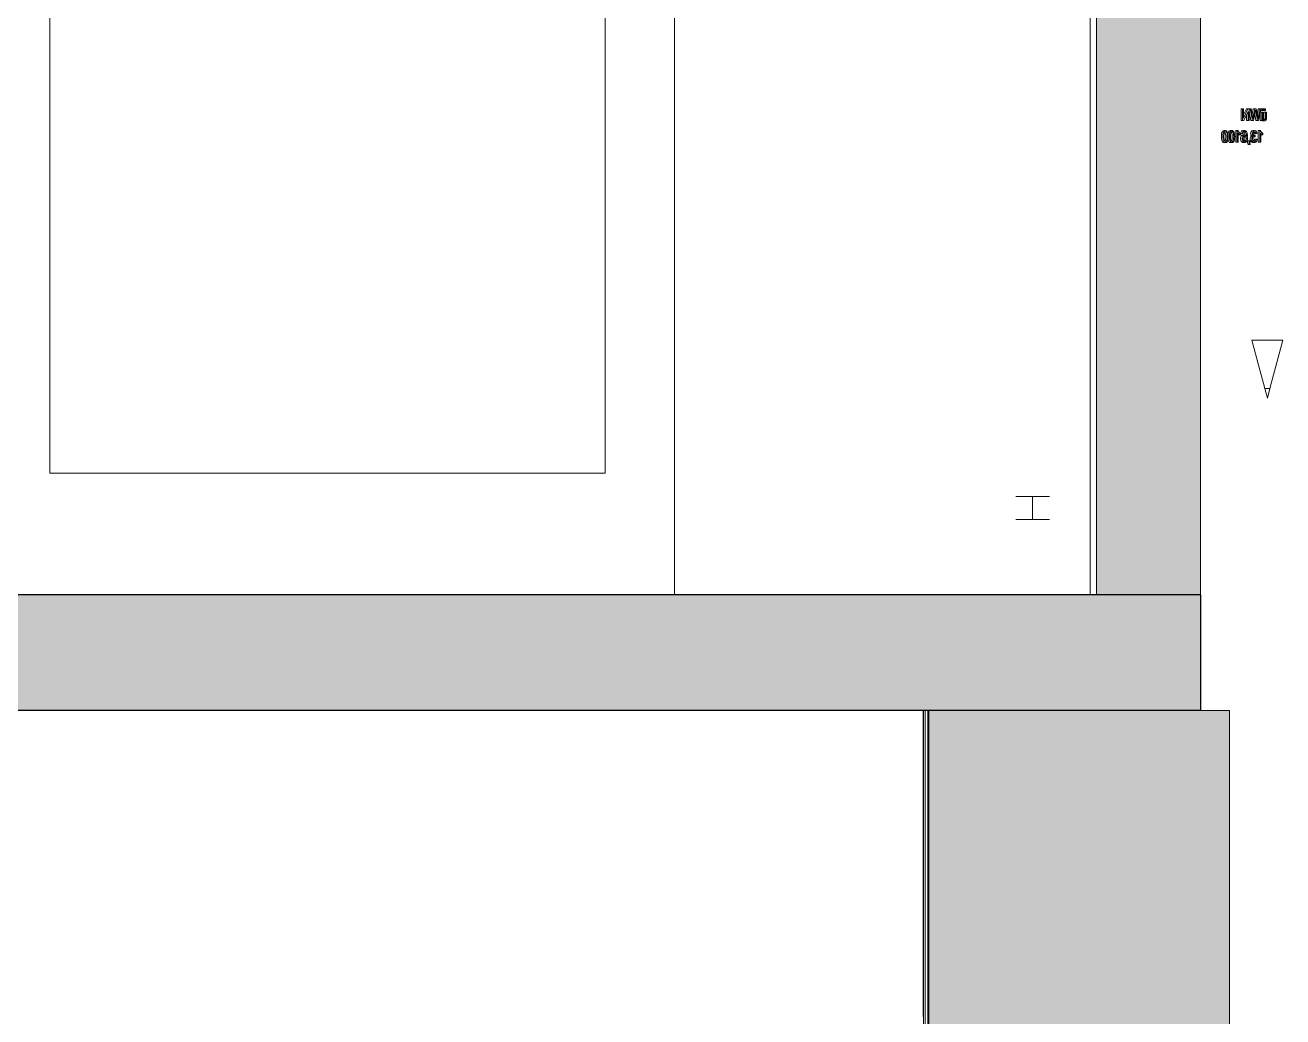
# Model space of a CAD drawing. Header units: metres. Extents: x -21.8 to 56, y -7 to 11.8.
# Drawn here: x -2.218 to -0.043, y -1.06 to 0.655 of the extents above; entities that cross this region are included whole.
import ezdxf

# ---------------------------------------------------------------- set-up
doc = ezdxf.new("R2010")
doc.units = ezdxf.units.M
doc.header["$MEASUREMENT"] = 0
for name, color, linetype in [('I_Schnitt I RB_1_110 Wand Aussen', 7, 'Continuous'), ('I_Schnitt I RB_1_111 Wand Aussen - Bohrpfahlwand 80', 7, 'Continuous'), ('I_Schnitt I RB_1_210 Decke', 7, 'Continuous'), ('I_Schnitt I RB_1_211 Decke - Bohrpfahl Rost', 7, 'Continuous'), ('I_Schnitt I RB_1_250 Träger Unterzug', 7, 'Continuous'), ('I_Schnitt I RB_1_270 Deckendurchbruchsymbol', 7, 'Continuous'), ('I_Schnitt I RB_1_910 Allgemein Lageplan Höhen', 7, 'Continuous')]:
    doc.layers.add(name, color=color, linetype=linetype)

msp = doc.modelspace()

# ---------------------------------------------------------------- hatches: boundary and pattern name
at = {"layer": 'I_Schnitt I RB_1_110 Wand Aussen', "linetype": 'Continuous', "lineweight": 0, "true_color": 0x000000}
msp.add_hatch(color=18, dxfattribs=at).paths.add_polyline_path([(-0.3655, 2.37), (-0.3655, -0.33), (-0.1855, -0.33), (-0.1855, 2.57), (-0.1855, 2.37)])
at = {"layer": 'I_Schnitt I RB_1_111 Wand Aussen - Bohrpfahlwand 80', "linetype": 'Continuous', "lineweight": 0, "true_color": 0x000000}
msp.add_hatch(color=18, dxfattribs=at).paths.add_polyline_path([(-0.6555, -0.53), (-0.6555, -6.55), (-0.1355, -6.55), (-0.1355, -0.53)])
at = {"layer": 'I_Schnitt I RB_1_210 Decke', "linetype": 'Continuous', "lineweight": 0, "true_color": 0x000000}
msp.add_hatch(color=18, dxfattribs=at).paths.add_polyline_path([(-3.005, -0.33), (-3.005, -0.53), (-0.1855, -0.53), (-0.1855, -0.33)])

# ---------------------------------------------------------------- linework, layer by layer
at = {"layer": 'I_Schnitt I RB_1_110 Wand Aussen', "color": 7, "linetype": 'Continuous', "lineweight": 18, "ltscale": 1000}
for p, q in [((-0.1855, 2.57), (-0.1855, -0.33)), ((-1.095, 2.37), (-1.095, -0.33)), ((-0.3765, -0.33), (-0.3765, 2.37)), ((-0.3655, 2.37), (-0.3655, -0.33))]:
    msp.add_line(p, q, dxfattribs=at)
at = {"layer": 'I_Schnitt I RB_1_110 Wand Aussen', "color": 7, "linetype": 'Continuous', "lineweight": 13, "ltscale": 1000}
for p, q in [((-2.175, -0.12), (-2.175, 1.98)), ((-1.215, 1.98), (-1.215, -0.12)), ((-1.215, -0.12), (-2.175, -0.12))]:
    msp.add_line(p, q, dxfattribs=at)
at = {"layer": 'I_Schnitt I RB_1_111 Wand Aussen - Bohrpfahlwand 80', "color": 7, "linetype": 'Continuous', "lineweight": 18, "ltscale": 1000}
for p, q in [((-0.6644, -1.5), (-0.6644, -0.53)), ((-0.6571, -0.53), (-0.6571, -1.5)), ((-0.6567, -4.0332), (-0.6567, -0.53)), ((-0.6555, -0.53), (-0.6555, -4.0332))]:
    msp.add_line(p, q, dxfattribs=at)
at = {"layer": 'I_Schnitt I RB_1_111 Wand Aussen - Bohrpfahlwand 80', "color": 7, "linetype": 'Continuous', "lineweight": 13, "ltscale": 1000}
for q in [(-0.1855, -0.53), (-0.1355, -6.55)]:
    msp.add_line((-0.1355, -0.53), q, dxfattribs=at)
at = {"layer": 'I_Schnitt I RB_1_210 Decke', "color": 7, "linetype": 'Continuous', "lineweight": 25, "ltscale": 1000}
for p, q in [((-0.3655, -0.33), (-3.005, -0.33)), ((-0.1855, -0.33), (-0.3655, -0.33)), ((-0.1855, -0.33), (-0.1855, -0.53)), ((-0.6555, -0.53), (-3.005, -0.53)), ((-0.1855, -0.53), (-0.6555, -0.53))]:
    msp.add_line(p, q, dxfattribs=at)
at = {"layer": 'I_Schnitt I RB_1_211 Decke - Bohrpfahl Rost', "color": 8, "linetype": 'Continuous', "lineweight": 13, "ltscale": 1000}
msp.add_line((-0.6617, -1.5), (-0.6617, -0.53), dxfattribs=at)
at = {"layer": 'I_Schnitt I RB_1_250 Träger Unterzug', "color": 7, "linetype": 'Continuous', "lineweight": 13, "ltscale": 1000}
msp.add_line((-0.6648, -0.53), (-0.6648, -1.06), dxfattribs=at)
at = {"layer": 'I_Schnitt I RB_1_270 Deckendurchbruchsymbol', "color": 1, "linetype": 'Continuous', "lineweight": 0, "ltscale": 1000}
for p, q in [((-0.4759, -0.16), (-0.5051, -0.16)), ((-0.4467, -0.16), (-0.4759, -0.16)), ((-0.4759, -0.2), (-0.4759, -0.16)), ((-0.4759, -0.2), (-0.5051, -0.2)), ((-0.4467, -0.2), (-0.4759, -0.2))]:
    msp.add_line(p, q, dxfattribs=at)
at = {"layer": 'I_Schnitt I RB_1_910 Allgemein Lageplan Höhen', "color": 7, "linetype": 'Continuous', "lineweight": 13, "ltscale": 1000}
for p, q in [((-0.1155, 0.49), (-0.1155, 0.5102)), ((-0.1128, 0.5102), (-0.1155, 0.5102)), ((-0.1128, 0.49), (-0.1128, 0.5102)), ((-0.1128, 0.5102), (-0.111, 0.5102)), ((-0.111, 0.5102), (-0.111, 0.4943)), ((-0.111, 0.4943), (-0.1035, 0.5102)), ((-0.111, 0.4999), (-0.1061, 0.5102)), ((-0.1034, 0.5059), (-0.1109, 0.49)), ((-0.1035, 0.5102), (-0.1061, 0.5102)), ((-0.106, 0.49), (-0.106, 0.5003)), ((-0.1035, 0.5102), (-0.1016, 0.5102)), ((-0.1034, 0.49), (-0.1034, 0.5059)), ((-0.1016, 0.5102), (-0.1016, 0.49)), ((-0.0998, 0.5102), (-0.1016, 0.5102)), ((-0.0985, 0.49), (-0.1016, 0.5058)), ((-0.0998, 0.5102), (-0.0979, 0.5102)), ((-0.0958, 0.49), (-0.0998, 0.5102)), ((-0.0979, 0.5102), (-0.0956, 0.4972)), ((-0.0963, 0.501), (-0.0944, 0.5102)), ((-0.0918, 0.5102), (-0.0944, 0.5102)), ((-0.0909, 0.5059), (-0.094, 0.49)), ((-0.0938, 0.5), (-0.0918, 0.5102)), ((-0.0898, 0.49), (-0.0919, 0.5008)), ((-0.0918, 0.5102), (-0.0895, 0.5102)), ((-0.0907, 0.507), (-0.0909, 0.5059)), ((-0.0905, 0.5078), (-0.0907, 0.507)), ((-0.0901, 0.5054), (-0.0905, 0.5078)), ((-0.0871, 0.49), (-0.0901, 0.5054)), ((-0.0895, 0.5102), (-0.0867, 0.4966)), ((-0.0876, 0.5007), (-0.086, 0.5102)), ((-0.0833, 0.5102), (-0.086, 0.5102)), ((-0.0855, 0.4969), (-0.0833, 0.5102)), ((-0.0814, 0.5102), (-0.0852, 0.49)), ((-0.0833, 0.5102), (-0.0814, 0.5102)), ((-0.0824, 0.49), (-0.0824, 0.5046)), ((-0.0797, 0.5046), (-0.0824, 0.5046)), ((-0.0809, 0.5072), (-0.0809, 0.5101)), ((-0.0783, 0.5101), (-0.0809, 0.5101)), ((-0.0783, 0.5072), (-0.0809, 0.5072)), ((-0.0797, 0.49), (-0.0797, 0.5046)), ((-0.0797, 0.5046), (-0.078, 0.5046)), ((-0.0783, 0.5072), (-0.0783, 0.5101)), ((-0.0783, 0.5101), (-0.0765, 0.5101)), ((-0.0765, 0.5072), (-0.0783, 0.5072)), ((-0.078, 0.5046), (-0.078, 0.4968)), ((-0.0765, 0.5101), (-0.0765, 0.5072)), ((-0.0747, 0.5101), (-0.0765, 0.5101)), ((-0.0747, 0.5072), (-0.0765, 0.5072)), ((-0.0758, 0.4965), (-0.0758, 0.5046)), ((-0.0731, 0.5046), (-0.0758, 0.5046)), ((-0.0747, 0.5072), (-0.0747, 0.5101)), ((-0.0747, 0.5101), (-0.0729, 0.5101)), ((-0.0729, 0.5072), (-0.0747, 0.5072)), ((-0.0731, 0.4965), (-0.0731, 0.5046)), ((-0.0731, 0.5046), (-0.0713, 0.5046)), ((-0.0729, 0.5101), (-0.0729, 0.5072)), ((-0.0713, 0.5046), (-0.0713, 0.4956)), ((-0.1128, 0.49), (-0.1155, 0.49)), ((-0.1109, 0.49), (-0.1128, 0.49)), ((-0.1034, 0.49), (-0.106, 0.49)), ((-0.1016, 0.49), (-0.1034, 0.49)), ((-0.0958, 0.49), (-0.0985, 0.49)), ((-0.094, 0.49), (-0.0958, 0.49)), ((-0.0956, 0.4972), (-0.0953, 0.4955)), ((-0.0953, 0.4955), (-0.0951, 0.494)), ((-0.0951, 0.494), (-0.0949, 0.4928)), ((-0.0949, 0.4928), (-0.0947, 0.4945)), ((-0.0947, 0.4945), (-0.0944, 0.4963)), ((-0.0944, 0.4963), (-0.0941, 0.4981)), ((-0.0941, 0.4981), (-0.0938, 0.5)), ((-0.0871, 0.49), (-0.0898, 0.49)), ((-0.0852, 0.49), (-0.0871, 0.49)), ((-0.0867, 0.4966), (-0.0866, 0.4957)), ((-0.0866, 0.4957), (-0.0864, 0.4944)), ((-0.0864, 0.4944), (-0.0861, 0.4928)), ((-0.0861, 0.4931), (-0.086, 0.4941)), ((-0.0861, 0.4928), (-0.0861, 0.4931)), ((-0.086, 0.4941), (-0.0858, 0.4954)), ((-0.0858, 0.4954), (-0.0855, 0.4969)), ((-0.0797, 0.49), (-0.0824, 0.49)), ((-0.0782, 0.49), (-0.0797, 0.49)), ((-0.0785, 0.4898), (-0.0789, 0.49)), ((-0.0775, 0.4897), (-0.0785, 0.4898)), ((-0.0781, 0.4922), (-0.0782, 0.49)), ((-0.0775, 0.4911), (-0.0781, 0.4922)), ((-0.078, 0.4968), (-0.0779, 0.495)), ((-0.0779, 0.495), (-0.0776, 0.4937)), ((-0.0776, 0.4937), (-0.0771, 0.4928)), ((-0.0767, 0.4903), (-0.0775, 0.4911)), ((-0.0749, 0.4897), (-0.0775, 0.4897)), ((-0.0771, 0.4928), (-0.0765, 0.4922)), ((-0.0759, 0.4898), (-0.0767, 0.4903)), ((-0.0766, 0.4924), (-0.0761, 0.493)), ((-0.0765, 0.4922), (-0.0759, 0.4919)), ((-0.0761, 0.493), (-0.0759, 0.4937)), ((-0.0759, 0.4937), (-0.0758, 0.4944)), ((-0.0759, 0.4919), (-0.0752, 0.4918)), ((-0.0749, 0.4897), (-0.0759, 0.4898)), ((-0.0758, 0.4953), (-0.0758, 0.4965)), ((-0.0758, 0.4944), (-0.0758, 0.4953)), ((-0.0752, 0.4918), (-0.0745, 0.4919)), ((-0.0742, 0.4897), (-0.0749, 0.4897)), ((-0.0745, 0.4919), (-0.0739, 0.4924)), ((-0.0735, 0.49), (-0.0742, 0.4897)), ((-0.0739, 0.4924), (-0.0735, 0.493)), ((-0.0735, 0.493), (-0.0732, 0.4937)), ((-0.0729, 0.4904), (-0.0735, 0.49)), ((-0.0732, 0.4944), (-0.0731, 0.4953)), ((-0.0732, 0.4937), (-0.0732, 0.4944)), ((-0.0731, 0.4953), (-0.0731, 0.4965)), ((-0.0723, 0.4909), (-0.0729, 0.4904)), ((-0.0719, 0.4916), (-0.0723, 0.4909)), ((-0.0717, 0.4923), (-0.0719, 0.4916)), ((-0.0715, 0.4932), (-0.0717, 0.4923)), ((-0.0714, 0.4943), (-0.0715, 0.4932)), ((-0.0713, 0.4956), (-0.0714, 0.4943)), ((-0.1495, 0.4623), (-0.1494, 0.4655)), ((-0.1494, 0.4599), (-0.1495, 0.4623)), ((-0.1494, 0.4655), (-0.149, 0.4681)), ((-0.1492, 0.4578), (-0.1494, 0.4599)), ((-0.1488, 0.456), (-0.1492, 0.4578)), ((-0.149, 0.4681), (-0.1483, 0.4701)), ((-0.1483, 0.4701), (-0.1474, 0.4715)), ((-0.1474, 0.4715), (-0.1463, 0.4724)), ((-0.1468, 0.4623), (-0.1467, 0.4655)), ((-0.1468, 0.4599), (-0.1468, 0.4623)), ((-0.1465, 0.4578), (-0.1468, 0.4599)), ((-0.1467, 0.4655), (-0.1463, 0.4681)), ((-0.1462, 0.456), (-0.1465, 0.4578)), ((-0.1463, 0.4724), (-0.1449, 0.4727)), ((-0.1463, 0.4681), (-0.1457, 0.4701)), ((-0.1457, 0.4701), (-0.1448, 0.4715)), ((-0.1449, 0.4658), (-0.145, 0.4642)), ((-0.145, 0.4642), (-0.145, 0.4623)), ((-0.145, 0.4623), (-0.145, 0.4603)), ((-0.145, 0.4603), (-0.1449, 0.4585)), ((-0.1422, 0.4727), (-0.1449, 0.4727)), ((-0.1447, 0.4671), (-0.1449, 0.4658)), ((-0.1449, 0.4585), (-0.1446, 0.4571)), ((-0.1448, 0.4715), (-0.1436, 0.4724)), ((-0.1445, 0.4682), (-0.1447, 0.4671)), ((-0.1446, 0.4571), (-0.1443, 0.456)), ((-0.1442, 0.4691), (-0.1445, 0.4682)), ((-0.1438, 0.4698), (-0.1442, 0.4691)), ((-0.1431, 0.4704), (-0.1438, 0.4698)), ((-0.1436, 0.4724), (-0.1422, 0.4727)), ((-0.1433, 0.4697), (-0.1435, 0.47)), ((-0.1427, 0.4686), (-0.1433, 0.4697)), ((-0.1422, 0.4706), (-0.1431, 0.4704)), ((-0.1424, 0.4675), (-0.1427, 0.4686)), ((-0.1426, 0.4565), (-0.1423, 0.4575)), ((-0.1422, 0.4661), (-0.1424, 0.4675)), ((-0.1423, 0.4575), (-0.1421, 0.4589)), ((-0.1422, 0.4727), (-0.1411, 0.4725)), ((-0.1413, 0.4704), (-0.1422, 0.4706)), ((-0.142, 0.4644), (-0.1422, 0.4661)), ((-0.1421, 0.4589), (-0.142, 0.4604)), ((-0.142, 0.4623), (-0.142, 0.4644)), ((-0.142, 0.4604), (-0.142, 0.4623)), ((-0.1406, 0.4697), (-0.1413, 0.4704)), ((-0.1411, 0.4725), (-0.1402, 0.472)), ((-0.14, 0.4686), (-0.1406, 0.4697)), ((-0.1402, 0.472), (-0.1394, 0.4712)), ((-0.1397, 0.4675), (-0.14, 0.4686)), ((-0.1399, 0.4565), (-0.1397, 0.4575)), ((-0.1395, 0.4661), (-0.1397, 0.4675)), ((-0.1397, 0.4575), (-0.1395, 0.4589)), ((-0.1394, 0.4644), (-0.1395, 0.4661)), ((-0.1395, 0.4589), (-0.1394, 0.4604)), ((-0.1394, 0.4712), (-0.1387, 0.4701)), ((-0.1393, 0.4623), (-0.1394, 0.4644)), ((-0.1394, 0.4604), (-0.1393, 0.4623)), ((-0.1387, 0.4701), (-0.1382, 0.4687)), ((-0.1382, 0.4687), (-0.1378, 0.4669)), ((-0.1377, 0.4592), (-0.1381, 0.4566)), ((-0.138, 0.4675), (-0.1379, 0.4681)), ((-0.1377, 0.456), (-0.138, 0.4571)), ((-0.1379, 0.4681), (-0.1372, 0.4701)), ((-0.1378, 0.4669), (-0.1376, 0.4648)), ((-0.1375, 0.4623), (-0.1377, 0.4592)), ((-0.1376, 0.4648), (-0.1375, 0.4623)), ((-0.1372, 0.4701), (-0.1363, 0.4715)), ((-0.1363, 0.4715), (-0.1352, 0.4724)), ((-0.1357, 0.4623), (-0.1356, 0.4655)), ((-0.1357, 0.4599), (-0.1357, 0.4623)), ((-0.1354, 0.4578), (-0.1357, 0.4599)), ((-0.1356, 0.4655), (-0.1352, 0.4681)), ((-0.1351, 0.456), (-0.1354, 0.4578)), ((-0.1352, 0.4724), (-0.1337, 0.4727)), ((-0.1352, 0.4681), (-0.1346, 0.4701)), ((-0.1346, 0.4701), (-0.1337, 0.4715)), ((-0.1338, 0.4658), (-0.1339, 0.4642)), ((-0.1339, 0.4642), (-0.1339, 0.4623)), ((-0.1339, 0.4623), (-0.1339, 0.4603)), ((-0.1339, 0.4603), (-0.1338, 0.4585)), ((-0.1336, 0.4671), (-0.1338, 0.4658)), ((-0.1338, 0.4585), (-0.1335, 0.4571)), ((-0.1311, 0.4727), (-0.1337, 0.4727)), ((-0.1337, 0.4715), (-0.1325, 0.4724)), ((-0.1334, 0.4682), (-0.1336, 0.4671)), ((-0.1335, 0.4571), (-0.1332, 0.456)), ((-0.1331, 0.4691), (-0.1334, 0.4682)), ((-0.1327, 0.4698), (-0.1331, 0.4691)), ((-0.1319, 0.4704), (-0.1327, 0.4698)), ((-0.1325, 0.4724), (-0.1311, 0.4727)), ((-0.1322, 0.4697), (-0.1324, 0.47)), ((-0.1316, 0.4686), (-0.1322, 0.4697)), ((-0.1311, 0.4706), (-0.1319, 0.4704)), ((-0.1313, 0.4675), (-0.1316, 0.4686)), ((-0.1315, 0.4565), (-0.1312, 0.4575)), ((-0.1311, 0.4661), (-0.1313, 0.4675)), ((-0.1312, 0.4575), (-0.131, 0.4589)), ((-0.1311, 0.4727), (-0.13, 0.4725)), ((-0.1302, 0.4704), (-0.1311, 0.4706)), ((-0.1309, 0.4644), (-0.1311, 0.4661)), ((-0.131, 0.4589), (-0.1309, 0.4604)), ((-0.1309, 0.4623), (-0.1309, 0.4644)), ((-0.1309, 0.4604), (-0.1309, 0.4623)), ((-0.1295, 0.4697), (-0.1302, 0.4704)), ((-0.13, 0.4725), (-0.1291, 0.472)), ((-0.1289, 0.4686), (-0.1295, 0.4697)), ((-0.1291, 0.472), (-0.1283, 0.4712)), ((-0.1286, 0.4675), (-0.1289, 0.4686)), ((-0.1288, 0.4565), (-0.1286, 0.4575)), ((-0.1284, 0.4661), (-0.1286, 0.4675)), ((-0.1286, 0.4575), (-0.1284, 0.4589)), ((-0.1283, 0.4644), (-0.1284, 0.4661)), ((-0.1284, 0.4589), (-0.1283, 0.4604)), ((-0.1283, 0.4712), (-0.1276, 0.4701)), ((-0.1282, 0.4623), (-0.1283, 0.4644)), ((-0.1283, 0.4604), (-0.1282, 0.4623)), ((-0.1276, 0.4701), (-0.1271, 0.4687)), ((-0.1271, 0.4687), (-0.1267, 0.4669)), ((-0.1266, 0.4592), (-0.127, 0.4566)), ((-0.1267, 0.4669), (-0.1265, 0.4648)), ((-0.1264, 0.4623), (-0.1266, 0.4592)), ((-0.1265, 0.4648), (-0.1264, 0.4623)), ((-0.1246, 0.4524), (-0.1246, 0.4727)), ((-0.1219, 0.4727), (-0.1246, 0.4727)), ((-0.1219, 0.4524), (-0.1219, 0.4727)), ((-0.1219, 0.4727), (-0.1208, 0.4727)), ((-0.1208, 0.4727), (-0.1201, 0.4712)), ((-0.1195, 0.4673), (-0.1202, 0.4682)), ((-0.1202, 0.4682), (-0.1202, 0.4524)), ((-0.1193, 0.4652), (-0.1202, 0.4657)), ((-0.1201, 0.4712), (-0.1192, 0.4699)), ((-0.1186, 0.4665), (-0.1195, 0.4673)), ((-0.1166, 0.4652), (-0.1193, 0.4652)), ((-0.1192, 0.4699), (-0.118, 0.4687)), ((-0.1177, 0.4658), (-0.1186, 0.4665)), ((-0.118, 0.4687), (-0.1166, 0.4676)), ((-0.1166, 0.4652), (-0.1177, 0.4658)), ((-0.1166, 0.4676), (-0.1166, 0.4652)), ((-0.1163, 0.4589), (-0.1162, 0.4603)), ((-0.1162, 0.4575), (-0.1163, 0.4589)), ((-0.1162, 0.4603), (-0.116, 0.4615)), ((-0.116, 0.4563), (-0.1162, 0.4575)), ((-0.116, 0.4676), (-0.1158, 0.4692)), ((-0.1143, 0.4674), (-0.116, 0.4676)), ((-0.1134, 0.4676), (-0.116, 0.4676)), ((-0.116, 0.4615), (-0.1156, 0.4626)), ((-0.1158, 0.4692), (-0.1153, 0.4704)), ((-0.1156, 0.4626), (-0.115, 0.4636)), ((-0.1153, 0.4704), (-0.1147, 0.4714)), ((-0.115, 0.4636), (-0.1142, 0.4646)), ((-0.1147, 0.4714), (-0.1139, 0.4721)), ((-0.1116, 0.4674), (-0.1143, 0.4674)), ((-0.1142, 0.4646), (-0.1132, 0.4652)), ((-0.1139, 0.4721), (-0.113, 0.4725)), ((-0.1136, 0.4589), (-0.1135, 0.4603)), ((-0.1135, 0.4575), (-0.1136, 0.4589)), ((-0.1135, 0.4603), (-0.1133, 0.4615)), ((-0.1133, 0.4563), (-0.1135, 0.4575)), ((-0.1134, 0.4676), (-0.1131, 0.4692)), ((-0.1116, 0.4674), (-0.1134, 0.4676)), ((-0.1133, 0.4615), (-0.1129, 0.4626)), ((-0.1132, 0.4652), (-0.112, 0.4655)), ((-0.1131, 0.4692), (-0.1126, 0.4704)), ((-0.113, 0.4725), (-0.1119, 0.4727)), ((-0.1129, 0.4626), (-0.1124, 0.4636)), ((-0.1126, 0.4704), (-0.112, 0.4714)), ((-0.1124, 0.4636), (-0.1115, 0.4646)), ((-0.112, 0.4714), (-0.1112, 0.4721)), ((-0.1094, 0.4655), (-0.112, 0.4655)), ((-0.1093, 0.4727), (-0.1119, 0.4727)), ((-0.1117, 0.46), (-0.1118, 0.4588)), ((-0.1118, 0.4588), (-0.1117, 0.4575)), ((-0.1115, 0.4611), (-0.1117, 0.46)), ((-0.1117, 0.4575), (-0.1115, 0.4564)), ((-0.1113, 0.4688), (-0.1116, 0.4674)), ((-0.1115, 0.4646), (-0.1105, 0.4652)), ((-0.111, 0.462), (-0.1115, 0.4611)), ((-0.1108, 0.4698), (-0.1113, 0.4688)), ((-0.1112, 0.4721), (-0.1103, 0.4725)), ((-0.1105, 0.4627), (-0.111, 0.462)), ((-0.1101, 0.4704), (-0.1108, 0.4698)), ((-0.1102, 0.4698), (-0.1105, 0.47)), ((-0.1105, 0.4652), (-0.1094, 0.4655)), ((-0.1098, 0.4631), (-0.1105, 0.4627)), ((-0.1103, 0.4627), (-0.1104, 0.4628)), ((-0.1103, 0.4725), (-0.1093, 0.4727)), ((-0.1097, 0.4621), (-0.1103, 0.4627)), ((-0.1095, 0.4687), (-0.1102, 0.4698)), ((-0.1092, 0.4706), (-0.1101, 0.4704)), ((-0.109, 0.4633), (-0.1098, 0.4631)), ((-0.1092, 0.4612), (-0.1097, 0.4621)), ((-0.1091, 0.4677), (-0.1095, 0.4687)), ((-0.1094, 0.4655), (-0.1083, 0.4653)), ((-0.1093, 0.4727), (-0.1081, 0.4725)), ((-0.1083, 0.4704), (-0.1092, 0.4706)), ((-0.1089, 0.4601), (-0.1092, 0.4612)), ((-0.1092, 0.4565), (-0.1089, 0.4576)), ((-0.1088, 0.4663), (-0.1091, 0.4677)), ((-0.1083, 0.4632), (-0.109, 0.4633)), ((-0.1088, 0.4589), (-0.1089, 0.4601)), ((-0.1089, 0.4576), (-0.1088, 0.4589)), ((-0.1087, 0.4653), (-0.1088, 0.4663)), ((-0.1076, 0.4698), (-0.1083, 0.4704)), ((-0.1083, 0.4653), (-0.1074, 0.4648)), ((-0.1076, 0.4627), (-0.1083, 0.4632)), ((-0.1081, 0.4725), (-0.1071, 0.472)), ((-0.1069, 0.4687), (-0.1076, 0.4698)), ((-0.107, 0.4621), (-0.1076, 0.4627)), ((-0.1074, 0.4648), (-0.1066, 0.4639)), ((-0.1071, 0.472), (-0.1062, 0.4711)), ((-0.1066, 0.4612), (-0.107, 0.4621)), ((-0.1064, 0.4677), (-0.1069, 0.4687)), ((-0.1066, 0.4639), (-0.1059, 0.4628)), ((-0.1063, 0.4601), (-0.1066, 0.4612)), ((-0.1066, 0.4565), (-0.1063, 0.4576)), ((-0.1061, 0.4663), (-0.1064, 0.4677)), ((-0.1062, 0.4589), (-0.1063, 0.4601)), ((-0.1063, 0.4576), (-0.1062, 0.4589)), ((-0.1062, 0.4711), (-0.1055, 0.4699)), ((-0.106, 0.4647), (-0.1061, 0.4663)), ((-0.1059, 0.4628), (-0.106, 0.4647)), ((-0.1055, 0.4699), (-0.105, 0.4687)), ((-0.105, 0.4687), (-0.1046, 0.4673)), ((-0.1045, 0.4571), (-0.105, 0.4554)), ((-0.1046, 0.4673), (-0.1044, 0.4657)), ((-0.1043, 0.4593), (-0.1045, 0.4571)), ((-0.1044, 0.4657), (-0.1042, 0.4639)), ((-0.1042, 0.4618), (-0.1043, 0.4593)), ((-0.1042, 0.4639), (-0.1042, 0.4618)), ((-0.0996, 0.4583), (-0.0995, 0.4594)), ((-0.0995, 0.457), (-0.0996, 0.4583)), ((-0.0995, 0.4594), (-0.0993, 0.4605)), ((-0.0992, 0.4558), (-0.0995, 0.457)), ((-0.0993, 0.4605), (-0.0989, 0.4615)), ((-0.0989, 0.4674), (-0.0987, 0.4688)), ((-0.0987, 0.4661), (-0.0989, 0.4674)), ((-0.0989, 0.4615), (-0.0984, 0.4623)), ((-0.0987, 0.4688), (-0.0983, 0.47)), ((-0.0984, 0.465), (-0.0987, 0.4661)), ((-0.0978, 0.4641), (-0.0984, 0.465)), ((-0.0984, 0.4623), (-0.0977, 0.4629)), ((-0.0983, 0.47), (-0.0977, 0.4711)), ((-0.0969, 0.4633), (-0.0978, 0.4641)), ((-0.0977, 0.4711), (-0.0968, 0.472)), ((-0.0977, 0.4629), (-0.0969, 0.4633)), ((-0.0969, 0.4633), (-0.0969, 0.4633)), ((-0.0942, 0.4633), (-0.0969, 0.4633)), ((-0.0942, 0.4633), (-0.0969, 0.4633)), ((-0.0969, 0.4594), (-0.0966, 0.4605)), ((-0.0969, 0.4583), (-0.0969, 0.4594)), ((-0.0968, 0.457), (-0.0969, 0.4583)), ((-0.0968, 0.472), (-0.0958, 0.4725)), ((-0.0966, 0.4558), (-0.0968, 0.457)), ((-0.0966, 0.4605), (-0.0962, 0.4615)), ((-0.0962, 0.4674), (-0.0961, 0.4688)), ((-0.0961, 0.4661), (-0.0962, 0.4674)), ((-0.0962, 0.4615), (-0.0957, 0.4623)), ((-0.0961, 0.4688), (-0.0957, 0.47)), ((-0.0957, 0.465), (-0.0961, 0.4661)), ((-0.0958, 0.4725), (-0.0947, 0.4727)), ((-0.0957, 0.47), (-0.095, 0.4711)), ((-0.0951, 0.4641), (-0.0957, 0.465)), ((-0.0957, 0.4623), (-0.0951, 0.4629)), ((-0.0942, 0.4633), (-0.0951, 0.4641)), ((-0.0951, 0.4629), (-0.0942, 0.4633)), ((-0.095, 0.4711), (-0.0941, 0.472)), ((-0.0947, 0.4603), (-0.095, 0.4593)), ((-0.095, 0.4593), (-0.095, 0.4583)), ((-0.095, 0.4583), (-0.0949, 0.4571)), ((-0.0949, 0.4571), (-0.0947, 0.4561)), ((-0.092, 0.4727), (-0.0947, 0.4727)), ((-0.0943, 0.4611), (-0.0947, 0.4603)), ((-0.0943, 0.4684), (-0.0944, 0.4675)), ((-0.0944, 0.4675), (-0.0943, 0.4665)), ((-0.0941, 0.4692), (-0.0943, 0.4684)), ((-0.0943, 0.4665), (-0.0941, 0.4657)), ((-0.0937, 0.4617), (-0.0943, 0.4611)), ((-0.0942, 0.4633), (-0.0942, 0.4633)), ((-0.0941, 0.472), (-0.0932, 0.4725)), ((-0.0937, 0.4698), (-0.0941, 0.4692)), ((-0.0941, 0.4657), (-0.0937, 0.4651)), ((-0.0929, 0.4704), (-0.0937, 0.4698)), ((-0.0937, 0.4651), (-0.0932, 0.4647)), ((-0.093, 0.4621), (-0.0937, 0.4617)), ((-0.093, 0.4697), (-0.0934, 0.4701)), ((-0.091, 0.4619), (-0.0933, 0.4619)), ((-0.0932, 0.4725), (-0.092, 0.4727)), ((-0.0932, 0.4647), (-0.0928, 0.4644)), ((-0.0926, 0.4689), (-0.093, 0.4697)), ((-0.0922, 0.4622), (-0.093, 0.4621)), ((-0.0921, 0.4706), (-0.0929, 0.4704)), ((-0.0928, 0.4644), (-0.0923, 0.4642)), ((-0.0923, 0.468), (-0.0926, 0.4689)), ((-0.0925, 0.4558), (-0.0922, 0.4568)), ((-0.0922, 0.467), (-0.0923, 0.468)), ((-0.0923, 0.4642), (-0.0918, 0.4641)), ((-0.0895, 0.467), (-0.0922, 0.467)), ((-0.0917, 0.4621), (-0.0922, 0.4622)), ((-0.0922, 0.4568), (-0.092, 0.458)), ((-0.0914, 0.4705), (-0.0921, 0.4706)), ((-0.092, 0.4727), (-0.091, 0.4725)), ((-0.0893, 0.458), (-0.092, 0.458)), ((-0.0918, 0.4641), (-0.0912, 0.4641)), ((-0.091, 0.4619), (-0.0917, 0.4621)), ((-0.0908, 0.4702), (-0.0914, 0.4705)), ((-0.0912, 0.4641), (-0.091, 0.4619)), ((-0.091, 0.4725), (-0.0901, 0.4721)), ((-0.0903, 0.4697), (-0.0908, 0.4702)), ((-0.0899, 0.4689), (-0.0903, 0.4697)), ((-0.0901, 0.4721), (-0.0892, 0.4714)), ((-0.0897, 0.468), (-0.0899, 0.4689)), ((-0.0899, 0.4558), (-0.0895, 0.4568)), ((-0.0895, 0.467), (-0.0897, 0.468)), ((-0.0877, 0.4674), (-0.0895, 0.467)), ((-0.0895, 0.4568), (-0.0893, 0.458)), ((-0.0893, 0.458), (-0.0876, 0.4577)), ((-0.0892, 0.4714), (-0.0886, 0.4703)), ((-0.0886, 0.4703), (-0.0881, 0.469)), ((-0.0881, 0.469), (-0.0877, 0.4674)), ((-0.0876, 0.4577), (-0.0878, 0.4561)), ((-0.0857, 0.4524), (-0.0857, 0.4727)), ((-0.0831, 0.4727), (-0.0857, 0.4727)), ((-0.0831, 0.4524), (-0.0831, 0.4727)), ((-0.0831, 0.4727), (-0.0819, 0.4727)), ((-0.0819, 0.4727), (-0.0813, 0.4712)), ((-0.0813, 0.4712), (-0.0803, 0.4699)), ((-0.0806, 0.4673), (-0.0813, 0.4682)), ((-0.0813, 0.4682), (-0.0813, 0.4524)), ((-0.0805, 0.4652), (-0.0813, 0.4657)), ((-0.0798, 0.4665), (-0.0806, 0.4673)), ((-0.0778, 0.4652), (-0.0805, 0.4652)), ((-0.0803, 0.4699), (-0.0792, 0.4687)), ((-0.0788, 0.4658), (-0.0798, 0.4665)), ((-0.0792, 0.4687), (-0.0778, 0.4676)), ((-0.0778, 0.4652), (-0.0788, 0.4658)), ((-0.0778, 0.4676), (-0.0778, 0.4652)), ((-0.1483, 0.4546), (-0.1488, 0.456)), ((-0.1476, 0.4534), (-0.1483, 0.4546)), ((-0.1468, 0.4526), (-0.1476, 0.4534)), ((-0.1459, 0.4522), (-0.1468, 0.4526)), ((-0.1456, 0.4546), (-0.1462, 0.456)), ((-0.1449, 0.452), (-0.1459, 0.4522)), ((-0.145, 0.4534), (-0.1456, 0.4546)), ((-0.1442, 0.4526), (-0.145, 0.4534)), ((-0.1422, 0.452), (-0.1449, 0.452)), ((-0.1443, 0.456), (-0.1438, 0.4549)), ((-0.1432, 0.4522), (-0.1442, 0.4526)), ((-0.1438, 0.4549), (-0.1431, 0.4543)), ((-0.1435, 0.4547), (-0.1433, 0.4549)), ((-0.1433, 0.4549), (-0.1429, 0.4556)), ((-0.1422, 0.452), (-0.1432, 0.4522)), ((-0.1431, 0.4543), (-0.1422, 0.454)), ((-0.1429, 0.4556), (-0.1426, 0.4565)), ((-0.1422, 0.454), (-0.1413, 0.4543)), ((-0.1408, 0.4523), (-0.1422, 0.452)), ((-0.1413, 0.4543), (-0.1406, 0.4549)), ((-0.1396, 0.4532), (-0.1408, 0.4523)), ((-0.1406, 0.4549), (-0.1402, 0.4556)), ((-0.1402, 0.4556), (-0.1399, 0.4565)), ((-0.1387, 0.4546), (-0.1396, 0.4532)), ((-0.1381, 0.4566), (-0.1387, 0.4546)), ((-0.1372, 0.4546), (-0.1377, 0.456)), ((-0.1365, 0.4534), (-0.1372, 0.4546)), ((-0.1357, 0.4526), (-0.1365, 0.4534)), ((-0.1348, 0.4522), (-0.1357, 0.4526)), ((-0.1345, 0.4546), (-0.1351, 0.456)), ((-0.1337, 0.452), (-0.1348, 0.4522)), ((-0.1339, 0.4534), (-0.1345, 0.4546)), ((-0.1331, 0.4526), (-0.1339, 0.4534)), ((-0.1311, 0.452), (-0.1337, 0.452)), ((-0.1332, 0.456), (-0.1327, 0.4549)), ((-0.1321, 0.4522), (-0.1331, 0.4526)), ((-0.1327, 0.4549), (-0.132, 0.4543)), ((-0.1324, 0.4547), (-0.1322, 0.4549)), ((-0.1322, 0.4549), (-0.1318, 0.4556)), ((-0.1311, 0.452), (-0.1321, 0.4522)), ((-0.132, 0.4543), (-0.1311, 0.454)), ((-0.1318, 0.4556), (-0.1315, 0.4565)), ((-0.1311, 0.454), (-0.1302, 0.4543)), ((-0.1297, 0.4523), (-0.1311, 0.452)), ((-0.1302, 0.4543), (-0.1295, 0.4549)), ((-0.1285, 0.4532), (-0.1297, 0.4523)), ((-0.1295, 0.4549), (-0.1291, 0.4556)), ((-0.1291, 0.4556), (-0.1288, 0.4565)), ((-0.1276, 0.4546), (-0.1285, 0.4532)), ((-0.127, 0.4566), (-0.1276, 0.4546)), ((-0.1219, 0.4524), (-0.1246, 0.4524)), ((-0.1202, 0.4524), (-0.1219, 0.4524)), ((-0.1156, 0.4551), (-0.116, 0.4563)), ((-0.115, 0.454), (-0.1156, 0.4551)), ((-0.1144, 0.4531), (-0.115, 0.454)), ((-0.1136, 0.4525), (-0.1144, 0.4531)), ((-0.1127, 0.4521), (-0.1136, 0.4525)), ((-0.1129, 0.4551), (-0.1133, 0.4563)), ((-0.1124, 0.454), (-0.1129, 0.4551)), ((-0.1118, 0.452), (-0.1127, 0.4521)), ((-0.1117, 0.4531), (-0.1124, 0.454)), ((-0.1091, 0.452), (-0.1118, 0.452)), ((-0.1109, 0.4525), (-0.1117, 0.4531)), ((-0.1115, 0.4564), (-0.111, 0.4554)), ((-0.111, 0.4554), (-0.1105, 0.4547)), ((-0.1101, 0.4521), (-0.1109, 0.4525)), ((-0.1105, 0.4547), (-0.1098, 0.4542)), ((-0.1104, 0.4546), (-0.1103, 0.4547)), ((-0.1103, 0.4547), (-0.1097, 0.4555)), ((-0.1091, 0.452), (-0.1101, 0.4521)), ((-0.1098, 0.4542), (-0.1091, 0.454)), ((-0.1097, 0.4555), (-0.1092, 0.4565)), ((-0.1091, 0.454), (-0.1083, 0.4542)), ((-0.1081, 0.4521), (-0.1091, 0.452)), ((-0.1083, 0.4542), (-0.1076, 0.4547)), ((-0.1072, 0.4525), (-0.1081, 0.4521)), ((-0.1076, 0.4547), (-0.107, 0.4555)), ((-0.1064, 0.4532), (-0.1072, 0.4525)), ((-0.107, 0.4555), (-0.1066, 0.4565)), ((-0.1056, 0.4542), (-0.1064, 0.4532)), ((-0.105, 0.4554), (-0.1056, 0.4542)), ((-0.1042, 0.4524), (-0.1042, 0.4552)), ((-0.1016, 0.4552), (-0.1042, 0.4552)), ((-0.1042, 0.4513), (-0.1042, 0.4524)), ((-0.104, 0.4504), (-0.1042, 0.4513)), ((-0.1038, 0.4497), (-0.104, 0.4504)), ((-0.1032, 0.4489), (-0.1038, 0.4497)), ((-0.1026, 0.4484), (-0.1032, 0.4489)), ((-0.0999, 0.4484), (-0.1026, 0.4484)), ((-0.1016, 0.4524), (-0.1016, 0.4552)), ((-0.1016, 0.4552), (-0.0996, 0.4552)), ((-0.1015, 0.4513), (-0.1016, 0.4524)), ((-0.1014, 0.4504), (-0.1015, 0.4513)), ((-0.1011, 0.4497), (-0.1014, 0.4504)), ((-0.1006, 0.4489), (-0.1011, 0.4497)), ((-0.0996, 0.4524), (-0.1006, 0.4524)), ((-0.1006, 0.4524), (-0.1004, 0.451)), ((-0.0999, 0.4484), (-0.1006, 0.4489)), ((-0.1004, 0.451), (-0.1001, 0.45)), ((-0.1001, 0.45), (-0.0995, 0.4494)), ((-0.0995, 0.4494), (-0.0999, 0.4484)), ((-0.0996, 0.4552), (-0.0996, 0.4524)), ((-0.0988, 0.4547), (-0.0992, 0.4558)), ((-0.0982, 0.4538), (-0.0988, 0.4547)), ((-0.0974, 0.453), (-0.0982, 0.4538)), ((-0.0966, 0.4525), (-0.0974, 0.453)), ((-0.0961, 0.4547), (-0.0966, 0.4558)), ((-0.0957, 0.4521), (-0.0966, 0.4525)), ((-0.0955, 0.4538), (-0.0961, 0.4547)), ((-0.0948, 0.452), (-0.0957, 0.4521)), ((-0.0948, 0.453), (-0.0955, 0.4538)), ((-0.0939, 0.4525), (-0.0948, 0.453)), ((-0.0921, 0.452), (-0.0948, 0.452)), ((-0.0947, 0.4561), (-0.0942, 0.4553)), ((-0.0942, 0.4553), (-0.0936, 0.4546)), ((-0.0931, 0.4521), (-0.0939, 0.4525)), ((-0.0936, 0.4546), (-0.0929, 0.4542)), ((-0.0934, 0.4545), (-0.0929, 0.455)), ((-0.0921, 0.452), (-0.0931, 0.4521)), ((-0.0929, 0.455), (-0.0925, 0.4558)), ((-0.0929, 0.4542), (-0.0921, 0.454)), ((-0.0921, 0.454), (-0.0914, 0.4542)), ((-0.0909, 0.4522), (-0.0921, 0.452)), ((-0.0914, 0.4542), (-0.0908, 0.4545)), ((-0.0899, 0.4527), (-0.0909, 0.4522)), ((-0.0908, 0.4545), (-0.0903, 0.455)), ((-0.0903, 0.455), (-0.0899, 0.4558)), ((-0.089, 0.4536), (-0.0899, 0.4527)), ((-0.0883, 0.4547), (-0.089, 0.4536)), ((-0.0878, 0.4561), (-0.0883, 0.4547)), ((-0.0831, 0.4524), (-0.0857, 0.4524)), ((-0.0813, 0.4524), (-0.0831, 0.4524)), ((-0.0969, 0.11), (-0.0897, 0.11)), ((-0.0745, 0.0267), (-0.0969, 0.11)), ((-0.0897, 0.11), (-0.0772, 0.11)), ((-0.0772, 0.11), (-0.0628, 0.11)), ((-0.0656, 0.0267), (-0.0432, 0.11)), ((-0.0628, 0.11), (-0.0504, 0.11)), ((-0.0504, 0.11), (-0.0432, 0.11)), ((-0.0745, 0.0267), (-0.0733, 0.0267)), ((-0.07, 0.01), (-0.0745, 0.0267)), ((-0.0733, 0.0267), (-0.0712, 0.0267)), ((-0.0712, 0.0267), (-0.0688, 0.0267)), ((-0.07, 0.01), (-0.0656, 0.0267)), ((-0.0688, 0.0267), (-0.0668, 0.0267)), ((-0.0668, 0.0267), (-0.0656, 0.0267))]:
    msp.add_line(p, q, dxfattribs=at)

doc.saveas('drawing.dxf')
